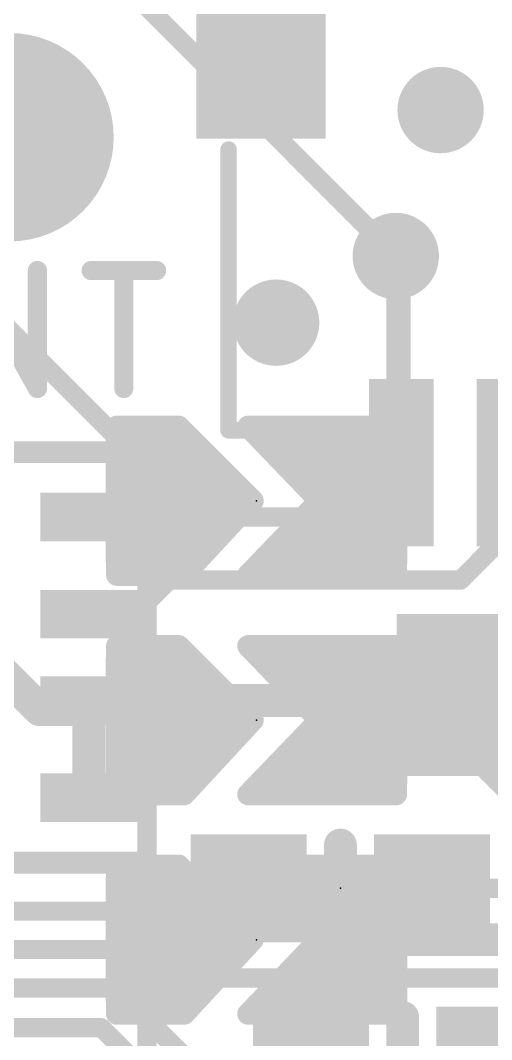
# Model space of a CAD drawing. Extents: x -9.9 to 44.1, y -5.1 to 53.3.
# Drawn here: x 27.22 to 31.59, y 35.14 to 44.58 of the extents above; entities that cross this region are included whole.
import ezdxf

# ---------------------------------------------------------------- set-up
doc = ezdxf.new("R2010")
doc.units = 0
for name, color, linetype in [('1', 12, 'CONTINUOUS'), ('16', 132, 'CONTINUOUS'), ('17', 110, 'CONTINUOUS'), ('18', 110, 'CONTINUOUS'), ('21', 40, 'CONTINUOUS'), ('23', 40, 'CONTINUOUS'), ('24', 53, 'CONTINUOUS'), ('31', 253, 'CONTINUOUS')]:
    doc.layers.add(name, color=color, linetype=linetype)

# ---------------------------------------------------------------- blocks, each defined once
blk = doc.blocks.new('RECT')
blk.add_solid([(-0.5, -0.5), (0.5, -0.5), (-0.5, 0.5), (0.5, 0.5)])
blk = doc.blocks.new('ROUNDP')
at = {"const_width": 0.5}
blk.add_lwpolyline([(0, -0.25, 1), (0, 0.25, 1), (0, -0.25)], format="xyb", dxfattribs=at)
blk = doc.blocks.new('RECT121920X243840R50')
at = {"const_width": 0.1905}
blk.add_lwpolyline([(0.2858, -0.5715), (0.2858, 0.5715, 0.4142), (0.1905, 0.6668), (-0.1905, 0.6668, 0.4142), (-0.2858, 0.5715), (-0.2858, -0.5715, 0.4142), (-0.1905, -0.6668), (0.1905, -0.6668, 0.4142)], format="xyb", close=True, dxfattribs=at)
blk.add_solid([(-0.2159, -0.5969), (0.2159, -0.5969), (-0.2159, 0.5969), (0.2159, 0.5969)])
blk = doc.blocks.new('ROUNDV')
at = {"const_width": 0.5}
blk.add_lwpolyline([(0, -0.25, 1), (0, 0.25, 1), (0, -0.25)], format="xyb", dxfattribs=at)

msp = doc.modelspace()

# ---------------------------------------------------------------- linework, layer by layer
at = {"layer": '1'}
for points, const_width in [([(30.7, 42.4), (30.75, 42.35)], 0.1778), ([(30.75, 42.35), (30.75, 40.486)], 0.1778), ([(30.75, 40.486), (30.6336, 40.3696)], 0.1778), ([(30.622, 40.3696), (30.198, 39.984)], 0.1778), ([(30.6336, 40.3696), (30.622, 40.3696)], 0.1778), ([(27.854, 39.984), (30.198, 39.984)], 0.1778), ([(31.75, 39.85), (31.3, 39.4)], 0.1778), ([(32.75, 39.75), (31.335, 38.335)], 0.3048), ([(28.6, 39.4), (28.284, 39.084)], 0.1778), ([(31.3, 39.4), (28.6, 39.4)], 0.1778), ([(26.516, 39.084), (27.4, 38.2)], 0.3048), ([(28.284, 39.084), (27.854, 39.084)], 0.1778), ([(31.329, 38.335), (31.329, 38.284)], 0.4064), ([(27.854, 38.2), (27.854, 38.284)], 0.3048), ([(27.854, 38.284), (30.48, 38.284)], 0.3048), ([(31.329, 38.284), (30.48, 38.284)], 0.4064), ([(31.329, 38.335), (31.335, 38.335)], 0.3048), ([(31.329, 38.335), (31.329, 37.935)], 0.3048), ([(27.4, 38.2), (27.854, 38.2)], 0.3048), ([(27.854, 37.384), (27.854, 38.2)], 0.3048), ([(32.164, 37.1), (31.329, 37.935)], 0.3048), ([(29.3365, 36.546), (29.1252, 36.3347)], 0.1778), ([(31.9346, 36.546), (31.0365, 36.546)], 0.1778), ([(29.1252, 36.3347), (25.1129, 36.3347)], 0.1778), ([(24.9656, 35.9791), (28.2523, 35.9791)], 0.1778), ([(28.2523, 35.9791), (28.5157, 35.7157)], 0.1778), ([(28.5157, 35.7157), (32.262, 35.7157)], 0.1778), ([(28.105, 35.6235), (24.8183, 35.6235)], 0.1778), ([(28.7795, 34.949), (28.105, 35.6235)], 0.1778), ([(27.9704, 35.2552), (24.6837, 35.2552)], 0.1778), ([(29.8006, 33.425), (27.9704, 35.2552)], 0.1778)]:
    msp.add_lwpolyline(points, dxfattribs=dict(at, const_width=const_width))
for points, const_width in [([(30.7314, 42.4314, 1), (30.6686, 42.3686)], 0.0889), ([(30.7945, 42.35, 1), (30.7055, 42.35)], 0.0889), ([(30.7186, 42.3186, 1), (30.7814, 42.3814)], 0.0889), ([(30.7055, 40.486, 1), (30.7945, 40.486)], 0.0889), ([(30.7814, 40.4546, 1), (30.7186, 40.5174)], 0.0889), ([(30.622, 40.414, 1), (30.622, 40.3251)], 0.0889), ([(30.6021, 40.401, 1), (30.665, 40.3381)], 0.0889), ([(30.6519, 40.3367, 1), (30.5921, 40.4024)], 0.0889), ([(30.6336, 40.3251, 1), (30.6336, 40.414)], 0.0889), ([(27.854, 40.0284, 1), (27.854, 39.9396)], 0.0889), ([(30.1681, 40.0169, 1), (30.2279, 39.9511)], 0.0889), ([(30.198, 39.9396, 1), (30.198, 40.0284)], 0.0889), ([(28.6, 39.4444, 1), (28.6, 39.3556)], 0.0889), ([(28.6314, 39.3686, 1), (28.5686, 39.4314)], 0.0889), ([(31.2686, 39.4314, 1), (31.3314, 39.3686)], 0.0889), ([(31.3, 39.3556, 1), (31.3, 39.4444)], 0.0889), ([(27.854, 39.1285, 1), (27.854, 39.0396)], 0.0889), ([(28.284, 39.0396, 1), (28.284, 39.1285)], 0.0889), ([(28.2526, 39.1154, 1), (28.3154, 39.0526)], 0.0889), ([(31.4306, 38.335, 1), (31.2274, 38.335)], 0.2032), ([(27.9302, 38.284, 1), (27.7778, 38.284)], 0.1524), ([(27.854, 38.3602, 1), (27.854, 38.2078)], 0.1524), ([(30.48, 38.3856, 1), (30.48, 38.1824)], 0.2032), ([(30.48, 38.2078, 1), (30.48, 38.3602)], 0.1524), ([(31.329, 38.4112, 1), (31.329, 38.2588)], 0.1524), ([(31.4052, 38.335, 1), (31.2528, 38.335)], 0.1524), ([(31.2811, 38.3889, 1), (31.3889, 38.2811)], 0.1524), ([(31.329, 38.1824, 1), (31.329, 38.3856)], 0.2032), ([(31.335, 38.2588, 1), (31.335, 38.4112)], 0.1524), ([(27.4, 38.2762, 1), (27.4, 38.1238)], 0.1524), ([(27.3461, 38.1461, 1), (27.4539, 38.2539)], 0.1524), ([(27.9302, 38.2, 1), (27.7778, 38.2)], 0.1524), ([(27.854, 38.1238, 1), (27.854, 38.2762)], 0.1524), ([(31.2274, 38.284, 1), (31.4306, 38.284)], 0.2032), ([(27.7778, 38.2, 1), (27.9302, 38.2)], 0.1524), ([(31.3829, 37.9889, 1), (31.2751, 37.8811)], 0.1524), ([(31.2528, 37.935, 1), (31.4052, 37.935)], 0.1524), ([(27.7778, 37.384, 1), (27.9302, 37.384)], 0.1524), ([(29.3679, 36.5146, 1), (29.3051, 36.5774)], 0.0889), ([(31.0365, 36.5904, 1), (31.0365, 36.5016)], 0.0889), ([(29.0938, 36.3661, 1), (29.1566, 36.3033)], 0.0889), ([(29.1252, 36.2903, 1), (29.1252, 36.3792)], 0.0889), ([(28.2837, 36.0105, 1), (28.2209, 35.9477)], 0.0889), ([(28.2523, 35.9347, 1), (28.2523, 36.0236)], 0.0889), ([(28.5157, 35.7601, 1), (28.5157, 35.6713)], 0.0889), ([(28.4843, 35.6843, 1), (28.5471, 35.7471)], 0.0889), ([(28.1364, 35.6549, 1), (28.0736, 35.5921)], 0.0889), ([(28.105, 35.5791, 1), (28.105, 35.6679)], 0.0889), ([(28.0018, 35.2866, 1), (27.939, 35.2238)], 0.0889), ([(27.9704, 35.2108, 1), (27.9704, 35.2996)], 0.0889)]:
    msp.add_lwpolyline(points, format="xyb", dxfattribs=dict(at, const_width=const_width))
at = {"layer": '16'}
for points, const_width in [([(27.658, 45.442), (30.7, 42.4)], 0.1778), ([(28.393, 40.441), (25.342, 43.492)], 0.1778), ([(30.7, 40.409), (30.7, 42.4)], 0.1778), ([(28.6875, 40.8206), (28.116, 40.8206)], 0.2032), ([(28.116, 40.8206), (28.116, 39.4474)], 0.2032), ([(29.3741, 40.134), (28.6875, 40.8206)], 0.2032), ([(29.9932, 40.134), (29.332, 40.8206)], 0.2032), ([(29.332, 40.8206), (30.702, 40.8206)], 0.2032), ([(30.702, 40.8206), (30.702, 39.4474)], 0.2032), ([(28.116, 40.64), (28.8681, 40.64)], 0.2032), ([(29.5059, 40.64), (30.702, 40.64)], 0.2032), ([(28.116, 40.4368), (29.0713, 40.4368)], 0.2032), ([(28.393, 38.102), (28.393, 40.441)], 0.1778), ([(29.7016, 40.4368), (30.702, 40.4368)], 0.2032), ([(30.425, 40.134), (30.7, 40.409)], 0.1778), ([(28.116, 40.2336), (29.2745, 40.2336)], 0.2032), ([(29.8973, 40.2336), (30.702, 40.2336)], 0.2032), ([(28.393, 40.134), (28.393, 38.102)], 0.1778), ([(28.7375, 39.4474), (29.3741, 40.134)], 0.2032), ([(29.332, 39.4474), (29.9932, 40.134)], 0.2032), ([(28.116, 40.0304), (29.278, 40.0304)], 0.2032), ([(29.8934, 40.0304), (30.702, 40.0304)], 0.2032), ([(28.116, 39.8272), (29.0896, 39.8272)], 0.2032), ([(29.6977, 39.8272), (30.702, 39.8272)], 0.2032), ([(28.116, 39.624), (28.9012, 39.624)], 0.2032), ([(29.5021, 39.624), (30.702, 39.624)], 0.2032), ([(28.116, 39.4474), (28.7375, 39.4474)], 0.2032), ([(30.702, 39.4474), (29.332, 39.4474)], 0.2032), ([(30.99, 38.102), (32.131, 39.243)], 0.1778), ([(28.6875, 38.7886), (28.116, 38.7886)], 0.2032), ([(28.116, 38.7886), (28.116, 37.4154)], 0.2032), ([(29.3741, 38.102), (28.6875, 38.7886)], 0.2032), ([(29.9932, 38.102), (29.332, 38.7886)], 0.2032), ([(29.332, 38.7886), (30.702, 38.7886)], 0.2032), ([(30.702, 38.7886), (30.702, 37.4154)], 0.2032), ([(28.116, 38.608), (28.8681, 38.608)], 0.2032), ([(29.5059, 38.608), (30.702, 38.608)], 0.2032), ([(28.116, 38.4048), (29.0713, 38.4048)], 0.2032), ([(29.7016, 38.4048), (30.702, 38.4048)], 0.2032), ([(28.116, 38.2016), (29.2745, 38.2016)], 0.2032), ([(29.8973, 38.2016), (30.702, 38.2016)], 0.2032), ([(28.393, 38.102), (28.393, 36.07)], 0.1778), ([(28.7375, 37.4154), (29.3741, 38.102)], 0.2032), ([(29.332, 37.4154), (29.9932, 38.102)], 0.2032), ([(30.425, 38.102), (30.99, 38.102)], 0.1778), ([(28.116, 37.9984), (29.278, 37.9984)], 0.2032), ([(29.8934, 37.9984), (30.702, 37.9984)], 0.2032), ([(28.116, 37.7952), (29.0896, 37.7952)], 0.2032), ([(29.6977, 37.7952), (30.702, 37.7952)], 0.2032), ([(28.116, 37.592), (28.9012, 37.592)], 0.2032), ([(29.5021, 37.592), (30.702, 37.592)], 0.2032), ([(28.116, 37.4154), (28.7375, 37.4154)], 0.2032), ([(30.702, 37.4154), (29.332, 37.4154)], 0.2032), ([(28.6875, 36.7566), (28.116, 36.7566)], 0.2032), ([(28.116, 36.7566), (28.116, 35.3834)], 0.2032), ([(29.3741, 36.07), (28.6875, 36.7566)], 0.2032), ([(29.9932, 36.07), (29.332, 36.7566)], 0.2032), ([(29.332, 36.7566), (30.702, 36.7566)], 0.2032), ([(30.702, 36.7566), (30.702, 35.3834)], 0.2032), ([(28.116, 36.576), (28.8681, 36.576)], 0.2032), ([(29.5059, 36.576), (30.702, 36.576)], 0.2032), ([(28.116, 36.3728), (29.0713, 36.3728)], 0.2032), ([(29.7016, 36.3728), (30.702, 36.3728)], 0.2032), ([(28.116, 36.1696), (29.2745, 36.1696)], 0.2032), ([(29.8973, 36.1696), (30.702, 36.1696)], 0.2032), ([(28.393, 36.07), (28.393, 34.019)], 0.1778), ([(28.7375, 35.3834), (29.3741, 36.07)], 0.2032), ([(29.332, 35.3834), (29.9932, 36.07)], 0.2032), ([(30.425, 36.07), (31.8289, 36.07)], 0.3048), ([(28.116, 35.9664), (29.278, 35.9664)], 0.2032), ([(29.8934, 35.9664), (30.702, 35.9664)], 0.2032), ([(28.116, 35.7632), (29.0896, 35.7632)], 0.2032), ([(29.6977, 35.7632), (30.702, 35.7632)], 0.2032), ([(28.116, 35.56), (28.9012, 35.56)], 0.2032), ([(29.5021, 35.56), (30.702, 35.56)], 0.2032), ([(28.116, 35.3834), (28.7375, 35.3834)], 0.2032), ([(30.702, 35.3834), (29.332, 35.3834)], 0.2032)]:
    msp.add_lwpolyline(points, dxfattribs=dict(at, const_width=const_width))
for points, const_width in [([(30.7445, 42.4, 1), (30.6556, 42.4)], 0.0889), ([(30.6686, 42.3686, 1), (30.7314, 42.4314)], 0.0889), ([(28.116, 40.8714, 1), (28.116, 40.7698)], 0.1016), ([(28.1668, 40.8206, 1), (28.0652, 40.8206)], 0.1016), ([(28.7234, 40.8565, 1), (28.6516, 40.7847)], 0.1016), ([(28.6875, 40.7698, 1), (28.6875, 40.8714)], 0.1016), ([(29.3686, 40.8558, 1), (29.2954, 40.7854)], 0.1016), ([(29.332, 40.8714, 1), (29.332, 40.7698)], 0.1016), ([(30.7528, 40.8206, 1), (30.6512, 40.8206)], 0.1016), ([(30.702, 40.7698, 1), (30.702, 40.8714)], 0.1016), ([(28.116, 40.6908, 1), (28.116, 40.5892)], 0.1016), ([(28.8681, 40.5892, 1), (28.8681, 40.6908)], 0.1016), ([(29.5059, 40.6908, 1), (29.5059, 40.5892)], 0.1016), ([(30.702, 40.5892, 1), (30.702, 40.6908)], 0.1016), ([(28.116, 40.4876, 1), (28.116, 40.386)], 0.1016), ([(28.4375, 40.441, 1), (28.3485, 40.441)], 0.0889), ([(28.3616, 40.4096, 1), (28.4244, 40.4724)], 0.0889), ([(29.0713, 40.386, 1), (29.0713, 40.4876)], 0.1016), ([(29.7016, 40.4876, 1), (29.7016, 40.386)], 0.1016), ([(30.7314, 40.3776, 1), (30.6686, 40.4404)], 0.0889), ([(30.702, 40.386, 1), (30.702, 40.4876)], 0.1016), ([(30.6556, 40.409, 1), (30.7445, 40.409)], 0.0889), ([(28.116, 40.2844, 1), (28.116, 40.1828)], 0.1016), ([(29.2745, 40.1828, 1), (29.2745, 40.2844)], 0.1016), ([(29.8973, 40.2844, 1), (29.8973, 40.1828)], 0.1016), ([(30.702, 40.1828, 1), (30.702, 40.2844)], 0.1016), ([(28.4375, 40.134, 1), (28.3485, 40.134)], 0.0889), ([(29.4114, 40.0995, 1), (29.3368, 40.1685)], 0.1016), ([(29.3382, 40.0981, 1), (29.41, 40.1699)], 0.1016), ([(30.0298, 40.0988, 1), (29.9566, 40.1692)], 0.1016), ([(29.9566, 40.0988, 1), (30.0298, 40.1692)], 0.1016), ([(30.3936, 40.1654, 1), (30.4564, 40.1026)], 0.0889), ([(28.116, 40.0812, 1), (28.116, 39.9796)], 0.1016), ([(29.278, 39.9796, 1), (29.278, 40.0812)], 0.1016), ([(29.8934, 40.0812, 1), (29.8934, 39.9796)], 0.1016), ([(30.702, 39.9796, 1), (30.702, 40.0812)], 0.1016), ([(28.116, 39.878, 1), (28.116, 39.7764)], 0.1016), ([(29.0896, 39.7764, 1), (29.0896, 39.878)], 0.1016), ([(29.6977, 39.878, 1), (29.6977, 39.7764)], 0.1016), ([(30.702, 39.7764, 1), (30.702, 39.878)], 0.1016), ([(28.116, 39.6748, 1), (28.116, 39.5732)], 0.1016), ([(28.9012, 39.5732, 1), (28.9012, 39.6748)], 0.1016), ([(29.5021, 39.6748, 1), (29.5021, 39.5732)], 0.1016), ([(30.702, 39.5732, 1), (30.702, 39.6748)], 0.1016), ([(28.116, 39.4982, 1), (28.116, 39.3966)], 0.1016), ([(28.7375, 39.3966, 1), (28.7375, 39.4982)], 0.1016), ([(29.332, 39.4982, 1), (29.332, 39.3966)], 0.1016), ([(30.702, 39.3966, 1), (30.702, 39.4982)], 0.1016), ([(28.0652, 39.4474, 1), (28.1668, 39.4474)], 0.1016), ([(28.7002, 39.4819, 1), (28.7748, 39.4129)], 0.1016), ([(29.2954, 39.4826, 1), (29.3686, 39.4122)], 0.1016), ([(30.6512, 39.4474, 1), (30.7528, 39.4474)], 0.1016), ([(28.116, 38.8394, 1), (28.116, 38.7378)], 0.1016), ([(28.1668, 38.7886, 1), (28.0652, 38.7886)], 0.1016), ([(28.7234, 38.8245, 1), (28.6516, 38.7527)], 0.1016), ([(28.6875, 38.7378, 1), (28.6875, 38.8394)], 0.1016), ([(29.3686, 38.8238, 1), (29.2954, 38.7534)], 0.1016), ([(29.332, 38.8394, 1), (29.332, 38.7378)], 0.1016), ([(30.7528, 38.7886, 1), (30.6512, 38.7886)], 0.1016), ([(30.702, 38.7378, 1), (30.702, 38.8394)], 0.1016), ([(28.116, 38.6588, 1), (28.116, 38.5572)], 0.1016), ([(28.8681, 38.5572, 1), (28.8681, 38.6588)], 0.1016), ([(29.5059, 38.6588, 1), (29.5059, 38.5572)], 0.1016), ([(30.702, 38.5572, 1), (30.702, 38.6588)], 0.1016), ([(28.116, 38.4556, 1), (28.116, 38.354)], 0.1016), ([(29.0713, 38.354, 1), (29.0713, 38.4556)], 0.1016), ([(29.7016, 38.4556, 1), (29.7016, 38.354)], 0.1016), ([(30.702, 38.354, 1), (30.702, 38.4556)], 0.1016), ([(28.116, 38.2524, 1), (28.116, 38.1508)], 0.1016), ([(29.2745, 38.1508, 1), (29.2745, 38.2524)], 0.1016), ([(29.8973, 38.2524, 1), (29.8973, 38.1508)], 0.1016), ([(30.702, 38.1508, 1), (30.702, 38.2524)], 0.1016), ([(28.4375, 38.102, 1), (28.3485, 38.102)], 0.0889), ([(28.3485, 38.102, 1), (28.4375, 38.102)], 0.0889), ([(28.3485, 38.102, 1), (28.4375, 38.102)], 0.0889), ([(29.4114, 38.0675, 1), (29.3368, 38.1365)], 0.1016), ([(29.3382, 38.0661, 1), (29.41, 38.1379)], 0.1016), ([(30.0298, 38.0668, 1), (29.9566, 38.1372)], 0.1016), ([(29.9566, 38.0668, 1), (30.0298, 38.1372)], 0.1016), ([(30.425, 38.1465, 1), (30.425, 38.0576)], 0.0889), ([(30.9586, 38.1334, 1), (31.0214, 38.0706)], 0.0889), ([(30.99, 38.0576, 1), (30.99, 38.1465)], 0.0889), ([(28.116, 38.0492, 1), (28.116, 37.9476)], 0.1016), ([(29.278, 37.9476, 1), (29.278, 38.0492)], 0.1016), ([(29.8934, 38.0492, 1), (29.8934, 37.9476)], 0.1016), ([(30.702, 37.9476, 1), (30.702, 38.0492)], 0.1016), ([(28.116, 37.846, 1), (28.116, 37.7444)], 0.1016), ([(29.0896, 37.7444, 1), (29.0896, 37.846)], 0.1016), ([(29.6977, 37.846, 1), (29.6977, 37.7444)], 0.1016), ([(30.702, 37.7444, 1), (30.702, 37.846)], 0.1016), ([(28.116, 37.6428, 1), (28.116, 37.5412)], 0.1016), ([(28.9012, 37.5412, 1), (28.9012, 37.6428)], 0.1016), ([(29.5021, 37.6428, 1), (29.5021, 37.5412)], 0.1016), ([(30.702, 37.5412, 1), (30.702, 37.6428)], 0.1016), ([(28.116, 37.4662, 1), (28.116, 37.3646)], 0.1016), ([(28.0652, 37.4154, 1), (28.1668, 37.4154)], 0.1016), ([(28.7002, 37.4499, 1), (28.7748, 37.3809)], 0.1016), ([(28.7375, 37.3646, 1), (28.7375, 37.4662)], 0.1016), ([(29.332, 37.4662, 1), (29.332, 37.3646)], 0.1016), ([(29.2954, 37.4506, 1), (29.3686, 37.3802)], 0.1016), ([(30.6512, 37.4154, 1), (30.7528, 37.4154)], 0.1016), ([(30.702, 37.3646, 1), (30.702, 37.4662)], 0.1016), ([(28.116, 36.8074, 1), (28.116, 36.7058)], 0.1016), ([(28.1668, 36.7566, 1), (28.0652, 36.7566)], 0.1016), ([(28.7234, 36.7925, 1), (28.6516, 36.7207)], 0.1016), ([(28.6875, 36.7058, 1), (28.6875, 36.8074)], 0.1016), ([(29.3686, 36.7918, 1), (29.2954, 36.7214)], 0.1016), ([(29.332, 36.8074, 1), (29.332, 36.7058)], 0.1016), ([(30.7528, 36.7566, 1), (30.6512, 36.7566)], 0.1016), ([(30.702, 36.7058, 1), (30.702, 36.8074)], 0.1016), ([(28.116, 36.6268, 1), (28.116, 36.5252)], 0.1016), ([(28.8681, 36.5252, 1), (28.8681, 36.6268)], 0.1016), ([(29.5059, 36.6268, 1), (29.5059, 36.5252)], 0.1016), ([(30.702, 36.5252, 1), (30.702, 36.6268)], 0.1016), ([(28.116, 36.4236, 1), (28.116, 36.322)], 0.1016), ([(29.0713, 36.322, 1), (29.0713, 36.4236)], 0.1016), ([(29.7016, 36.4236, 1), (29.7016, 36.322)], 0.1016), ([(30.702, 36.322, 1), (30.702, 36.4236)], 0.1016), ([(28.116, 36.2204, 1), (28.116, 36.1188)], 0.1016), ([(29.2745, 36.1188, 1), (29.2745, 36.2204)], 0.1016), ([(29.8973, 36.2204, 1), (29.8973, 36.1188)], 0.1016), ([(30.702, 36.1188, 1), (30.702, 36.2204)], 0.1016), ([(28.4375, 36.07, 1), (28.3485, 36.07)], 0.0889), ([(29.4114, 36.0355, 1), (29.3368, 36.1045)], 0.1016), ([(29.3382, 36.0341, 1), (29.41, 36.1059)], 0.1016), ([(30.0298, 36.0348, 1), (29.9566, 36.1052)], 0.1016), ([(29.9566, 36.0348, 1), (30.0298, 36.1052)], 0.1016), ([(30.425, 36.1462, 1), (30.425, 35.9938)], 0.1524), ([(28.116, 36.0172, 1), (28.116, 35.9156)], 0.1016), ([(28.3485, 36.07, 1), (28.4375, 36.07)], 0.0889), ([(29.278, 35.9156, 1), (29.278, 36.0172)], 0.1016), ([(29.8934, 36.0172, 1), (29.8934, 35.9156)], 0.1016), ([(30.702, 35.9156, 1), (30.702, 36.0172)], 0.1016), ([(28.116, 35.814, 1), (28.116, 35.7124)], 0.1016), ([(29.0896, 35.7124, 1), (29.0896, 35.814)], 0.1016), ([(29.6977, 35.814, 1), (29.6977, 35.7124)], 0.1016), ([(30.702, 35.7124, 1), (30.702, 35.814)], 0.1016), ([(28.116, 35.6108, 1), (28.116, 35.5092)], 0.1016), ([(28.9012, 35.5092, 1), (28.9012, 35.6108)], 0.1016), ([(29.5021, 35.6108, 1), (29.5021, 35.5092)], 0.1016), ([(30.702, 35.5092, 1), (30.702, 35.6108)], 0.1016), ([(28.116, 35.4342, 1), (28.116, 35.3326)], 0.1016), ([(28.7375, 35.3326, 1), (28.7375, 35.4342)], 0.1016), ([(29.332, 35.4342, 1), (29.332, 35.3326)], 0.1016), ([(30.702, 35.3326, 1), (30.702, 35.4342)], 0.1016), ([(28.0652, 35.3834, 1), (28.1668, 35.3834)], 0.1016), ([(28.7002, 35.4179, 1), (28.7748, 35.3489)], 0.1016), ([(29.2954, 35.4186, 1), (29.3686, 35.3482)], 0.1016), ([(30.6512, 35.3834, 1), (30.7528, 35.3834)], 0.1016)]:
    msp.add_lwpolyline(points, format="xyb", dxfattribs=dict(at, const_width=const_width))
at = {"layer": '21'}
for points, const_width in [([(29.15, 40.786), (29.15, 43.386)], 0.1524), ([(26.7709, 42.2656), (27.3777, 41.1734)], 0.1778), ([(27.3777, 41.1734), (27.3777, 42.2656)], 0.1778), ([(27.8758, 42.2656), (28.4826, 42.2656)], 0.1778), ([(28.1792, 41.1734), (28.1792, 42.2656)], 0.1778), ([(30.35, 40.786), (29.15, 40.786)], 0.1524), ([(25.604, 40.584), (28.404, 40.584)], 0.2032), ([(30.1865, 36.946), (30.1865, 36.146)], 0.3048), ([(28.404, 36.784), (25.604, 36.784)], 0.2032), ([(30.764, 35.349), (30.764, 34.549)], 0.3048)]:
    msp.add_lwpolyline(points, dxfattribs=dict(at, const_width=const_width))
for points, const_width in [([(29.1881, 43.386, 1), (29.1119, 43.386)], 0.0762), ([(27.4221, 42.2656, 1), (27.3332, 42.2656)], 0.0889), ([(27.8758, 42.31, 1), (27.8758, 42.2212)], 0.0889), ([(28.2236, 42.2656, 1), (28.1347, 42.2656)], 0.0889), ([(28.4826, 42.2212, 1), (28.4826, 42.31)], 0.0889), ([(27.3388, 41.1518, 1), (27.4165, 41.195)], 0.0889), ([(27.3332, 41.1734, 1), (27.4221, 41.1734)], 0.0889), ([(28.1347, 41.1734, 1), (28.2236, 41.1734)], 0.0889), ([(29.15, 40.8241, 1), (29.15, 40.7479)], 0.0762), ([(30.35, 40.7479, 1), (30.35, 40.8241)], 0.0762), ([(29.1119, 40.786, 1), (29.1881, 40.786)], 0.0762), ([(28.404, 40.5332, 1), (28.404, 40.6348)], 0.1016), ([(30.2627, 36.946, 1), (30.1103, 36.946)], 0.1524), ([(28.404, 36.7332, 1), (28.404, 36.8348)], 0.1016), ([(30.1103, 36.146, 1), (30.2627, 36.146)], 0.1524), ([(30.8402, 35.349, 1), (30.6878, 35.349)], 0.1524)]:
    msp.add_lwpolyline(points, format="xyb", dxfattribs=dict(at, const_width=const_width))
at = {"layer": '23'}
msp.add_point((30.1865, 36.546), dxfattribs=at)
at = {"layer": '24'}
for p in [(29.409, 40.134), (29.409, 38.102), (29.409, 36.07)]:
    msp.add_point(p, dxfattribs=at)

# ---------------------------------------------------------------- block references
at = {"layer": '1', "rotation": 270}
for p, xscale, yscale in [((29.45, 44.386), 1.8, 1.2), ((30.75, 40.486), 1.55, 0.6), ((31.75, 40.486), 1.55, 0.6), ((27.854, 39.984), 0.45, 0.9), ((27.854, 39.084), 0.45, 0.9), ((27.854, 38.284), 0.45, 0.9), ((27.854, 37.384), 0.45, 0.9)]:
    msp.add_blockref('RECT', p, dxfattribs=dict(at, xscale=xscale, yscale=yscale))
at = {"layer": '1', "xscale": 1.24, "yscale": 1.5}
msp.add_blockref('RECT', (31.329, 38.335), dxfattribs=at)
at = {"layer": '1', "xscale": 1.075}
for p in [(29.3365, 36.546), (31.0365, 36.546), (29.914, 34.949), (31.614, 34.949)]:
    msp.add_blockref('RECT', p, dxfattribs=at)
at = {"layer": '16'}
for p in [(28.393, 40.134), (30.425, 40.134), (28.393, 38.102), (30.425, 38.102), (28.393, 36.07), (30.425, 36.07)]:
    msp.add_blockref('RECT121920X243840R50', p, dxfattribs=at)
at = {"layer": '17', "xscale": 1.9304, "yscale": 1.9304, "rotation": 90}
msp.add_blockref('ROUNDP', (27.12, 43.5), dxfattribs=at)
msp.add_blockref('ROUNDP', (27.12, 43.5), dxfattribs=at)
at = {"layer": '18', "xscale": 0.8001, "yscale": 0.8001}
for p in [(31.115, 43.7515), (31.115, 43.7515), (30.7, 42.4), (30.7, 42.4), (29.591, 41.783), (29.591, 41.783)]:
    msp.add_blockref('ROUNDV', p, dxfattribs=at)
at = {"layer": '31', "rotation": 270}
for p, xscale, yscale in [((29.45, 44.386), 1.8, 1.2), ((30.75, 40.486), 1.55, 0.6), ((31.75, 40.486), 1.55, 0.6), ((27.854, 39.984), 0.45, 0.9), ((27.854, 39.084), 0.45, 0.9), ((27.854, 38.284), 0.45, 0.9), ((27.854, 37.384), 0.45, 0.9)]:
    msp.add_blockref('RECT', p, dxfattribs=dict(at, xscale=xscale, yscale=yscale))
at = {"layer": '31', "xscale": 1.24, "yscale": 1.5}
msp.add_blockref('RECT', (31.329, 38.335), dxfattribs=at)
at = {"layer": '31', "xscale": 1.075}
for p in [(29.3365, 36.546), (31.0365, 36.546), (29.914, 34.949), (31.614, 34.949)]:
    msp.add_blockref('RECT', p, dxfattribs=at)

doc.saveas('drawing.dxf')
